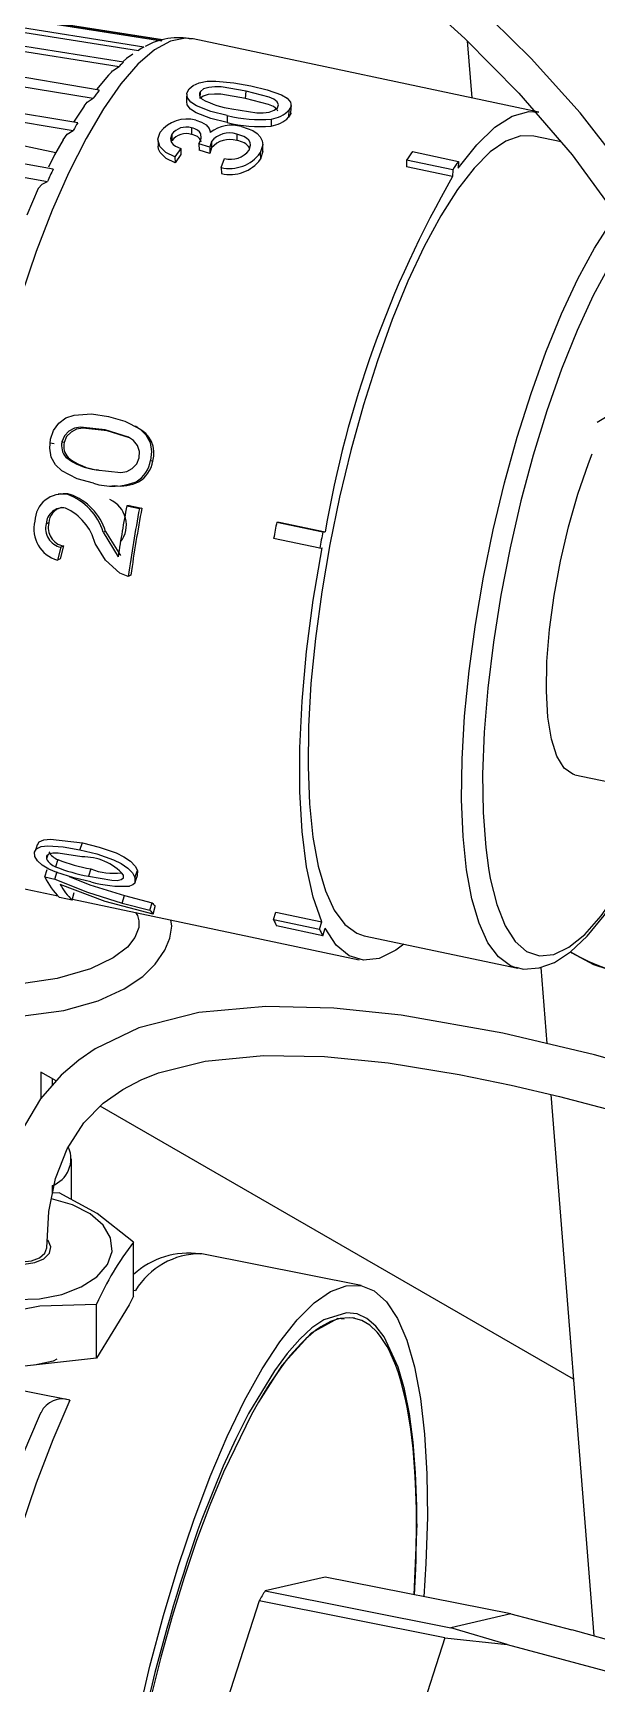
# Model space of a CAD drawing. Header units: millimetres. Extents: x 75 to 2075, y 25 to 1460.
# Drawn here: x 1634.6 to 1692.1, y 816.1 to 984.5 of the extents above; entities that cross this region are included whole.
import ezdxf

# ---------------------------------------------------------------- set-up
doc = ezdxf.new("R2010")
doc.units = ezdxf.units.MM
doc.header["$LTSCALE"] = 5

msp = doc.modelspace()

# ---------------------------------------------------------------- linework, layer by layer
at = {"color": 7, "linetype": 'Continuous', "lineweight": 25}
for p, q in [((1596.668, 990.402), (1645.361, 982.699)), ((1645.919, 983.036), (1597.306, 990.774)), ((1598.804, 991.278), (1647.758, 983.675)), ((1647.812, 983.757), (1599.189, 991.316)), ((1600.471, 991.12), (1647.825, 983.759)), ((1594.721, 988.763), (1643.414, 981.064)), ((1643.854, 981.493), (1595.161, 989.196)), ((1641.371, 978.648), (1593.055, 986.806)), ((1592.365, 985.856), (1640.77, 977.808)), ((1639.185, 975.319), (1590.78, 983.367)), ((1686.149, 976.397), (1650.946, 983.858)), ((1678.849, 983.654), (1679.309, 977.846)), ((1590.328, 982.579), (1638.732, 974.536)), ((1636.686, 970.579), (1588.657, 979.363)), ((1651.643, 977.775), (1651.679, 978.507)), ((1656.278, 977.8), (1656.327, 978.548)), ((1587.984, 977.927), (1636.1, 969.319)), ((1639.832, 977.016), (1638.743, 975.392)), ((1660.7, 976.603), (1660.664, 975.871)), ((1650.766, 974.792), (1650.773, 974.123)), ((1654.417, 976.047), (1654.403, 975.345)), ((1658.897, 975.694), (1658.876, 974.983)), ((1636.949, 972.258), (1631.17, 973.483)), ((1648.758, 974.139), (1648.776, 973.488)), ((1651.519, 973.162), (1651.602, 973.28)), ((1652.628, 972.83), (1651.519, 973.162)), ((1651.519, 973.162), (1651.54, 972.518)), ((1652.802, 973.398), (1652.628, 972.83)), ((1652.802, 973.398), (1652.819, 972.745)), ((1655.376, 974.167), (1655.38, 973.493)), ((1688.41, 973.362), (1685.63, 973.951)), ((1649.673, 972.698), (1649.066, 971.839)), ((1649.066, 971.839), (1649.104, 971.224)), ((1649.703, 972.067), (1649.104, 971.224)), ((1649.673, 972.698), (1649.703, 972.067)), ((1652.651, 972.187), (1651.54, 972.518)), ((1652.628, 972.83), (1652.651, 972.187)), ((1652.819, 972.745), (1652.651, 972.187)), ((1653.783, 970.738), (1654.133, 971.655)), ((1657.78, 972.24), (1657.797, 971.589)), ((1672.678, 971.517), (1672.671, 970.826)), ((1677.372, 970.523), (1672.678, 971.517)), ((1673.263, 972.376), (1677.957, 971.382)), ((1677.957, 971.382), (1677.939, 970.674)), ((1653.783, 970.738), (1653.823, 970.126)), ((1677.365, 969.831), (1672.671, 970.826)), ((1677.372, 970.523), (1677.365, 969.831)), ((1637.809, 942.721), (1637.585, 942.792)), ((1642.195, 943.907), (1641.979, 944.016)), ((1644.473, 943.183), (1642.195, 943.907)), ((1636.795, 942.592), (1636.387, 942.645)), ((1638.198, 941.184), (1637.968, 941.228)), ((1641.312, 939.89), (1641.079, 939.924)), ((1646.603, 940.896), (1646.828, 940.825)), ((1645.13, 938.719), (1645.364, 938.692)), ((1638.417, 937.424), (1638.173, 937.401)), ((1644.427, 936.29), (1644.183, 936.269)), ((1644.183, 936.269), (1645.471, 935.996)), ((1644.427, 936.29), (1645.714, 936.017)), ((1645.714, 936.017), (1645.471, 935.996)), ((1636.233, 934.517), (1635.979, 934.433)), ((1659.456, 934.602), (1664.15, 933.607)), ((1659.456, 934.602), (1659.694, 934.594)), ((1659.694, 934.594), (1664.388, 933.599)), ((1642.026, 933.646), (1641.772, 933.569)), ((1641.772, 933.569), (1643.299, 931.064)), ((1642.026, 933.646), (1643.559, 931.18)), ((1663.831, 931.943), (1659.137, 932.938)), ((1664.15, 933.607), (1664.388, 933.599)), ((1637.466, 932.042), (1637.14, 930.718)), ((1637.726, 932.164), (1637.404, 930.864)), ((1637.726, 932.164), (1637.466, 932.042)), ((1663.831, 931.943), (1664.075, 931.966)), ((1637.404, 930.864), (1637.14, 930.718)), ((1644.334, 929.055), (1643.46, 929.385)), ((1644.598, 929.204), (1644.334, 929.055)), ((1689.812, 908.836), (1693.241, 908.109)), ((1636.137, 900.666), (1635.995, 900.265)), ((1639.405, 901.196), (1639.669, 901.881)), ((1635.827, 898.425), (1636.066, 899.179)), ((1636.87, 898.204), (1637.108, 898.959)), ((1637.173, 900.188), (1636.923, 899.458)), ((1640.52, 899.231), (1640.272, 898.497)), ((1645.008, 898.362), (1645.262, 899.078)), ((1645.262, 899.078), (1645.255, 898.577)), ((1632.631, 897.444), (1637.154, 896.486)), ((1635.827, 898.425), (1636.87, 898.204)), ((1638.612, 896.04), (1637.324, 896.313)), ((1638.612, 896.04), (1638.822, 896.834)), ((1638.646, 896.169), (1667.833, 889.983)), ((1643.712, 895.738), (1643.937, 896.515)), ((1643.712, 895.738), (1646.546, 895.015)), ((1643.937, 896.515), (1646.77, 895.794)), ((1646.546, 895.015), (1646.77, 895.794)), ((1646.855, 894.625), (1647.073, 895.411)), ((1659.122, 894.083), (1659.366, 894.826)), ((1659.122, 894.083), (1663.815, 893.088)), ((1659.366, 894.826), (1664.059, 893.831)), ((1664.133, 892.425), (1659.44, 893.42)), ((1663.815, 893.088), (1664.059, 893.831)), ((1664.133, 892.425), (1664.371, 893.18)), ((1668.351, 892.429), (1683.997, 889.113)), ((1683.997, 889.113), (1683.849, 889.148)), ((1686.332, 889.195), (1686.948, 881.428)), ((1636.989, 877.623), (1635.429, 878.524)), ((1635.429, 878.524), (1635.429, 875.842)), ((1636.607, 877.187), (1636.607, 877.843)), ((1687.359, 876.232), (1691.732, 821.04)), ((1689.658, 847.218), (1641.48, 875.031)), ((1638.56, 865.521), (1638.56, 869.678)), ((1636.607, 866.187), (1636.607, 866.957)), ((1637.302, 866.207), (1636.607, 866.187)), ((1644.875, 855.663), (1644.875, 861.175)), ((1651.815, 859.983), (1651.726, 859.999)), ((1668.045, 856.754), (1651.815, 859.983)), ((1644.875, 856.292), (1645.073, 856.253)), ((1641.113, 849.361), (1641.113, 854.873)), ((1667.381, 853.417), (1667.215, 853.45)), ((1641.113, 849.361), (1629.777, 848.091)), ((1638.393, 845.064), (1630.2, 846.695)), ((1673.712, 832.46), (1673.405, 825.237)), ((1664.387, 827.032), (1658.273, 825.637)), ((1683.295, 823.27), (1664.387, 827.032)), ((1658.273, 825.637), (1677.182, 821.875)), ((1657.653, 824.597), (1651.539, 805.512)), ((1676.561, 820.835), (1657.653, 824.597)), ((1683.295, 823.27), (1677.182, 821.875)), ((1683.295, 823.27), (1689.518, 821.667)), ((1682.934, 820.164), (1677.182, 821.875)), ((1695.099, 820.087), (1689.518, 821.667)), ((1676.561, 820.835), (1670.448, 801.75)), ((1676.561, 820.835), (1682.934, 820.164)), ((1682.934, 820.164), (1716.264, 811.151))]:
    msp.add_line(p, q, dxfattribs=at)
at = {"color": 7, "linetype": 'Continuous', "lineweight": 25, "flags": 128}
for points in [[(1673.567, 988.504), (1678.612, 983.892), (1684.121, 978.34), (1689.549, 972.039), (1692.915, 967.374), (1695.482, 962.954), (1697.182, 958.863), (1697.97, 955.206), (1697.932, 952.409), (1697.72, 951.326), (1697.436, 950.419), (1696.932, 949.304), (1695.969, 947.859), (1694.933, 946.753), (1693.451, 945.569), (1692.068, 944.756)], [(1693.545, 941.79), (1696.162, 943.428), (1698.321, 945.478), (1699.671, 947.373), (1700.46, 948.996), (1700.896, 950.301), (1701.208, 951.776), (1701.253, 955.808), (1700.792, 958.331), (1700.053, 960.759), (1698.141, 965.069), (1696.103, 968.574), (1694.299, 971.248), (1690.346, 976.336), (1685.371, 981.859), (1679.347, 987.77)], [(1650.946, 983.858), (1650.165, 983.935), (1648.633, 983.626), (1647.009, 982.736), (1645.313, 981.277), (1643.57, 979.269), (1641.803, 976.738), (1640.036, 973.719), (1638.292, 970.253), (1636.596, 966.387), (1634.97, 962.173), (1633.436, 957.668)], [(1644.782, 982.294), (1644.158, 981.884), (1643.798, 981.551)], [(1642.635, 980.476), (1642.316, 980.18), (1641.086, 978.696)], [(1642.635, 980.476), (1642.734, 980.608), (1643.414, 981.064)], [(1650.294, 978.216), (1650.28, 977.859), (1650.265, 977.501)], [(1654.417, 976.047), (1652.754, 976.464), (1651.272, 977.045), (1650.703, 977.429), (1650.358, 977.872), (1650.311, 978.333), (1650.526, 978.76)], [(1650.526, 978.76), (1650.941, 979.127), (1651.564, 979.402), (1652.366, 979.548), (1653.261, 979.562), (1655.067, 979.398), (1656.804, 979.076)], [(1651.679, 978.507), (1651.617, 978.413), (1651.577, 978.314), (1651.576, 978.108), (1651.68, 977.904), (1651.871, 977.712)], [(1656.278, 977.8), (1653.755, 978.217), (1653.104, 978.245), (1652.486, 978.184), (1651.97, 978.026), (1651.643, 977.775)], [(1656.327, 978.548), (1653.803, 978.963), (1653.151, 978.989), (1652.53, 978.925), (1652.01, 978.763), (1651.679, 978.507)], [(1659.541, 976.849), (1659.647, 977.15), (1659.503, 977.451), (1659.163, 977.718), (1658.672, 977.933), (1656.327, 978.548)], [(1656.804, 979.076), (1658.467, 978.675), (1659.949, 978.151), (1660.521, 977.817), (1660.868, 977.429), (1660.915, 977.013), (1660.7, 976.603)], [(1639.843, 977.008), (1640.154, 977.429), (1640.77, 977.808)], [(1654.403, 975.345), (1652.739, 975.761), (1651.254, 976.338), (1650.682, 976.718), (1650.333, 977.155), (1650.293, 977.499)], [(1654.894, 976.729), (1657.411, 976.332), (1658.063, 976.321), (1658.682, 976.409), (1659.205, 976.587), (1659.541, 976.849)], [(1659.557, 976.511), (1659.459, 976.709), (1659.117, 976.974), (1658.624, 977.187), (1656.278, 977.8)], [(1660.862, 976.361), (1660.873, 976.274), (1660.664, 975.871)], [(1660.886, 976.361), (1660.908, 976.735), (1660.93, 977.109)], [(1677.939, 970.674), (1679.826, 973.08), (1681.668, 974.863), (1683.438, 975.996), (1685.107, 976.461), (1686.149, 976.397)], [(1651.602, 973.28), (1651.763, 973.733), (1651.714, 974.183), (1651.594, 974.389), (1651.38, 974.568), (1651.095, 974.701), (1650.935, 974.752), (1650.766, 974.792)], [(1651.206, 975.569), (1651.803, 975.381), (1652.27, 975.093), (1652.565, 974.731), (1652.644, 974.533), (1652.685, 974.328)], [(1655.868, 974.919), (1657.019, 974.514), (1657.455, 974.215), (1657.777, 973.865), (1657.978, 973.481), (1658.041, 973.072), (1657.78, 972.24)], [(1637.696, 973.581), (1636.833, 972.053), (1636.224, 970.801)], [(1637.694, 973.582), (1638.119, 974.158), (1638.732, 974.536)], [(1647.355, 973.555), (1647.368, 973.242), (1647.381, 972.929)], [(1649.066, 971.839), (1648.168, 972.281), (1647.552, 972.902), (1647.356, 973.635), (1647.584, 974.359)], [(1648.758, 974.139), (1648.625, 973.716), (1648.653, 973.498), (1648.75, 973.292), (1648.908, 973.109), (1649.132, 972.944), (1649.673, 972.698)], [(1651.744, 973.365), (1651.726, 973.521), (1651.603, 973.724), (1651.388, 973.901), (1651.102, 974.033), (1650.942, 974.083), (1650.773, 974.123)], [(1656.638, 972.515), (1656.796, 973.033), (1656.747, 973.291), (1656.608, 973.529), (1656.39, 973.741), (1656.102, 973.924), (1655.376, 974.167)], [(1658.05, 972.422), (1658.045, 972.76), (1658.041, 973.098)], [(1685.63, 973.951), (1684.306, 973.969), (1682.793, 973.435), (1681.198, 972.335), (1679.545, 970.686), (1677.855, 968.51), (1676.154, 965.839), (1674.464, 962.709), (1672.81, 959.165), (1671.214, 955.256), (1669.7, 951.037), (1668.288, 946.568), (1666.998, 941.911), (1665.848, 937.132), (1664.855, 932.298), (1664.032, 927.475), (1663.391, 922.734), (1662.941, 918.138), (1662.688, 913.755), (1662.636, 909.644), (1662.785, 905.863), (1663.134, 902.466), (1663.678, 899.501), (1664.408, 897.008), (1665.315, 895.023), (1666.386, 893.575), (1667.605, 892.682), (1668.351, 892.429)], [(1649.104, 971.224), (1648.204, 971.662), (1647.584, 972.275), (1647.426, 972.629), (1647.39, 972.927)], [(1658.047, 972.423), (1658.05, 972.406), (1657.797, 971.589)], [(1635.158, 968.612), (1635.155, 968.605), (1634.001, 965.896)], [(1635.167, 968.606), (1635.55, 969.069), (1636.1, 969.319)], [(1683.849, 889.148), (1683.251, 889.366), (1682.031, 890.258), (1680.96, 891.707), (1680.053, 893.692), (1679.323, 896.185), (1678.78, 899.15), (1678.431, 902.547), (1678.282, 906.328), (1678.334, 910.439), (1678.586, 914.822), (1679.036, 919.417), (1679.677, 924.159), (1680.5, 928.981), (1681.494, 933.816), (1682.643, 938.595), (1683.933, 943.252), (1685.345, 947.721), (1686.86, 951.94), (1688.455, 955.849), (1690.11, 959.393), (1691.799, 962.522), (1693.501, 965.194), (1693.953, 965.823)], [(1695.193, 963.679), (1695.063, 963.495), (1693.365, 960.83), (1691.681, 957.691), (1690.034, 954.125), (1688.451, 950.186), (1686.955, 945.934), (1685.568, 941.434), (1684.313, 936.754), (1683.207, 931.964), (1682.268, 927.138), (1681.51, 922.348), (1680.944, 917.667), (1680.58, 913.166), (1680.422, 908.913), (1680.472, 904.974), (1680.731, 901.406), (1681.01, 899.307)], [(1636.429, 943.052), (1636.731, 943.924), (1637.254, 944.679), (1637.98, 945.219), (1638.826, 945.499), (1640.58, 945.628), (1642.307, 945.37)], [(1642.307, 945.37), (1643.981, 944.901), (1645.513, 944.095), (1646.135, 943.483), (1646.559, 942.705), (1646.705, 941.811), (1646.603, 940.896)], [(1645.299, 944.255), (1645.178, 944.328), (1645.056, 944.401)], [(1640.807, 938.553), (1639.126, 939.024), (1637.575, 939.835), (1636.936, 940.452), (1636.496, 941.236), (1636.334, 942.135), (1636.429, 943.052)], [(1641.979, 944.016), (1639.484, 944.284), (1638.859, 944.173), (1638.286, 943.878), (1637.834, 943.405), (1637.585, 942.792)], [(1642.195, 943.907), (1639.701, 944.18), (1639.077, 944.073), (1638.506, 943.785), (1638.056, 943.322), (1637.809, 942.721)], [(1645.444, 941.141), (1645.469, 941.798), (1645.258, 942.407), (1644.871, 942.907), (1644.353, 943.256), (1641.979, 944.016)], [(1641.079, 939.924), (1643.561, 939.654), (1644.18, 939.762), (1644.743, 940.063), (1645.193, 940.532), (1645.444, 941.141)], [(1689.812, 908.836), (1689.612, 908.891), (1688.72, 909.518), (1687.985, 910.721), (1687.429, 912.466), (1687.068, 914.702), (1686.912, 917.364), (1686.966, 920.378), (1687.227, 923.654), (1687.69, 927.101), (1688.34, 930.617), (1689.158, 934.103), (1690.121, 937.457), (1691.202, 940.583), (1691.588, 941.571)], [(1642.674, 938.3), (1642.805, 938.294), (1642.935, 938.288)], [(1637.445, 937.464), (1637.327, 937.452), (1637.209, 937.44)], [(1643.46, 929.385), (1642.003, 930.713), (1640.961, 932.427)], [(1664.059, 893.831), (1663.167, 896.354), (1662.486, 899.44), (1662.027, 903.042), (1661.797, 907.105), (1661.798, 911.566), (1662.032, 916.358), (1662.495, 921.407), (1663.179, 926.636), (1664.075, 931.966)], [(1603.914, 905.928), (1603.474, 903.558), (1603.851, 899.828), (1604.983, 896.812), (1606.362, 894.579), (1607.955, 892.687), (1609.888, 890.915), (1612.184, 889.263), (1615.784, 887.32), (1618.326, 886.294), (1621.412, 885.346), (1625.002, 884.604), (1629.053, 884.179), (1633.386, 884.211), (1637.781, 884.804), (1641.262, 885.795), (1643.904, 887.004), (1645.803, 888.28), (1647.084, 889.512), (1648.07, 890.951), (1648.555, 892.168), (1648.758, 893.416), (1648.673, 894.044)], [(1637.086, 888.064), (1633.886, 887.591), (1630.807, 887.46), (1627.993, 887.588), (1625.524, 887.89), (1621.762, 888.697), (1619.204, 889.517), (1617.17, 890.348), (1614.322, 891.852), (1611.096, 894.264), (1608.761, 896.946), (1607.471, 899.397), (1606.907, 901.516), (1607.107, 905.027)], [(1635.085, 901.703), (1635.256, 901.985), (1635.73, 902.204), (1636.41, 902.277), (1639.669, 901.881)], [(1634.833, 900.518), (1634.792, 900.935), (1634.997, 901.285), (1635.469, 901.51), (1636.148, 901.587), (1637.718, 901.5), (1639.405, 901.196)], [(1635.066, 901.708), (1634.939, 901.358), (1634.811, 901.008)], [(1639.599, 900.467), (1637.199, 900.854), (1636.663, 900.855), (1636.244, 900.754), (1636, 900.553), (1635.995, 900.265)], [(1639.405, 901.196), (1641.121, 900.776), (1642.829, 900.178), (1643.627, 899.778), (1644.303, 899.311), (1644.766, 898.821), (1645.008, 898.362)], [(1639.669, 901.881), (1641.385, 901.461), (1643.091, 900.867), (1643.888, 900.472), (1644.562, 900.012), (1645.022, 899.53), (1645.262, 899.078)], [(1640.527, 897.915), (1638.804, 898.321), (1637.075, 898.862), (1636.259, 899.215), (1635.563, 899.627), (1635.083, 900.074), (1634.833, 900.518)], [(1681.01, 899.307), (1681.194, 898.265), (1681.854, 895.598), (1682.701, 893.446), (1683.723, 891.841), (1684.903, 890.807), (1686.225, 890.361), (1687.667, 890.508), (1689.208, 891.248), (1690.825, 892.567), (1692.494, 894.448), (1694.188, 896.86)], [(1636.87, 898.204), (1640.188, 896.86), (1643.712, 895.738)], [(1646.855, 894.625), (1641.983, 895.931), (1637.391, 897.649)], [(1638.311, 898.475), (1640.418, 897.629), (1643.937, 896.515)], [(1640.272, 898.497), (1642.66, 898.09), (1643.191, 898.071), (1643.599, 898.152), (1643.841, 898.331), (1643.849, 898.607)], [(1645.008, 898.362), (1645.005, 897.796), (1644.796, 897.601), (1644.64, 897.531), (1644.451, 897.48)], [(1645.026, 897.839), (1645.152, 898.205), (1645.278, 898.57)], [(1689.322, 890.811), (1689.495, 890.693), (1691.718, 889.508), (1694.31, 888.648), (1697.164, 888.149), (1700.164, 888.03), (1703.187, 888.297), (1706.11, 888.938), (1708.811, 889.928), (1711.182, 891.226), (1713.125, 892.779), (1714.56, 894.523), (1715.429, 896.386), (1715.689, 897.869)], [(1683.798, 889.234), (1684.581, 889.026), (1686.176, 889.138), (1687.742, 889.712), (1689.366, 890.77), (1691.073, 892.373), (1692.806, 894.499), (1694.029, 896.296)], [(1645.077, 894.806), (1645.281, 894.477), (1645.414, 893.928), (1645.399, 893.261), (1645.016, 892.23), (1644.243, 891.252), (1642.811, 890.158), (1640.501, 889.043), (1637.086, 888.064)], [(1672.384, 891.574), (1671.57, 890.967), (1669.87, 890.119), (1668.278, 889.918), (1666.816, 890.368), (1665.508, 891.46), (1664.371, 893.18)], [(1723.456, 870.176), (1719.858, 871.502), (1710.596, 874.667), (1701.102, 877.657), (1691.815, 880.268), (1682.478, 882.493), (1672.116, 884.331), (1665.278, 885.051), (1658.351, 885.217), (1651.513, 884.593), (1645.408, 883.018), (1640.979, 880.888), (1639.308, 879.748), (1637.488, 878.193), (1635.385, 875.792), (1633.316, 872.281), (1632.16, 869.172), (1631.348, 865.324), (1631.04, 860.608)], [(1636.04, 860.617), (1636.258, 864.307), (1636.936, 867.689), (1638.107, 870.709), (1639.798, 873.333), (1641.784, 875.338), (1643.785, 876.75), (1645.658, 877.725), (1647.424, 878.432), (1652.177, 879.636), (1658.096, 880.206), (1664.309, 880.098), (1670.812, 879.459), (1678.035, 878.288), (1683.308, 877.194), (1688.233, 876.024), (1693.665, 874.595), (1699.51, 872.915), (1705.741, 870.986), (1712.342, 868.812), (1723.582, 864.711)], [(1631.372, 865.754), (1629.524, 865.369), (1627.528, 864.607), (1625.942, 863.573), (1624.873, 862.337), (1624.395, 860.983), (1624.541, 859.604), (1625.299, 858.294), (1626.62, 857.142), (1628.411, 856.226), (1630.553, 855.609), (1632.897, 855.334), (1635.286, 855.418), (1637.556, 855.856), (1639.551, 856.618), (1641.138, 857.652), (1642.206, 858.888), (1642.684, 860.242), (1642.538, 861.621), (1641.78, 862.931), (1640.459, 864.083), (1638.668, 864.999), (1636.526, 865.615), (1636.526, 865.615)], [(1644.875, 861.175), (1641.156, 864.106), (1637.302, 866.207)], [(1631.048, 861.488), (1630.782, 861.161), (1630.628, 860.51), (1630.918, 859.875), (1631.606, 859.352), (1632.589, 859.021), (1633.717, 858.932), (1634.817, 859.099), (1635.723, 859.496), (1636.297, 860.064), (1636.451, 860.715), (1636.161, 861.35), (1636.119, 861.398)], [(1631.772, 859.592), (1632.583, 859.279), (1633.54, 859.169), (1634.496, 859.279), (1635.307, 859.592), (1635.849, 860.06), (1636.04, 860.612), (1636.04, 860.614)], [(1644.875, 855.663), (1644.408, 854.788), (1641.113, 849.361)], [(1657.963, 848.268), (1659.752, 851.026), (1661.522, 853.275), (1663.251, 854.99), (1664.92, 856.15), (1666.51, 856.743), (1668.003, 856.762), (1669.383, 856.206), (1670.633, 855.083), (1671.739, 853.404), (1672.69, 851.19), (1673.474, 848.464), (1674.082, 845.258), (1674.507, 841.607), (1674.745, 837.555), (1674.792, 833.146), (1674.649, 828.43), (1674.441, 825.031)], [(1629.777, 853.603), (1635.344, 854.686), (1641.113, 854.873)], [(1673.712, 832.46), (1673.702, 834.25), (1673.583, 837.658), (1673.334, 840.804), (1672.956, 843.662), (1672.452, 846.209), (1671.827, 848.423), (1670.395, 851.541), (1669.551, 852.633), (1668.626, 853.407), (1667.629, 853.862), (1666.565, 853.992), (1664.26, 853.277), (1663.042, 852.439), (1661.788, 851.286), (1660.508, 849.828), (1659.209, 848.073), (1656.584, 843.709), (1655.284, 841.145), (1654.001, 838.345), (1651.824, 832.939)], [(1673.686, 833.313), (1673.677, 833.979), (1673.596, 836.559), (1673.528, 837.794), (1673.335, 840.152), (1673.211, 841.27), (1673.069, 842.345), (1672.731, 844.367), (1672.535, 845.309), (1672.092, 847.053), (1671.845, 847.852), (1671.582, 848.601), (1671.006, 849.947), (1670.695, 850.541), (1670.027, 851.57), (1669.671, 852.003), (1668.918, 852.705), (1668.522, 852.973), (1668.113, 853.184), (1667.259, 853.439), (1666.815, 853.481), (1665.897, 853.397), (1665.423, 853.269), (1664.94, 853.086), (1663.95, 852.551), (1663.445, 852.2), (1662.413, 851.334), (1661.89, 850.819), (1660.829, 849.63), (1660.293, 848.958), (1659.755, 848.234), (1658.684, 846.656), (1658.145, 845.792), (1657.605, 844.88)], [(1666.317, 853.336), (1665.688, 853.409), (1662.957, 851.907), (1659.976, 848.599), (1657.605, 844.88)], [(1637.058, 849.255), (1636.681, 849.06), (1634.801, 848.654)], [(1645.293, 812.64), (1646.543, 817.951), (1647.923, 823.128), (1649.416, 828.112), (1651.006, 832.846), (1652.675, 837.277), (1654.404, 841.354), (1656.173, 845.032), (1657.963, 848.268), (1657.963, 848.268)], [(1672.046, 847.439), (1672.391, 846.37), (1672.559, 845.194)], [(1638.393, 845.064), (1636.651, 841.015), (1634.966, 836.604), (1633.359, 831.88), (1631.847, 826.898), (1630.449, 821.716), (1629.179, 816.391), (1628.053, 810.985), (1627.084, 805.561), (1626.282, 800.179), (1625.656, 794.901), (1625.215, 789.788), (1624.962, 784.899), (1624.901, 780.288), (1625.033, 776.01), (1625.355, 772.112), (1625.865, 768.639), (1626.556, 765.631), (1627.42, 763.123), (1628.449, 761.143), (1629.629, 759.713), (1630.948, 758.851), (1631.651, 758.636)], [(1635.435, 843.822), (1635.265, 843.455), (1633.608, 839.521), (1632.024, 835.295), (1630.526, 830.818), (1629.125, 826.134), (1627.833, 821.288), (1626.662, 816.327), (1625.623, 811.301)], [(1657.605, 844.88), (1656.884, 843.607), (1654.02, 837.715), (1652.636, 834.364), (1651.296, 830.774), (1650.01, 826.974), (1648.789, 822.997), (1647.644, 818.875), (1646.583, 814.643), (1645.617, 810.336), (1644.752, 805.99), (1643.996, 801.641), (1643.355, 797.325), (1642.834, 793.078), (1642.202, 785.579), (1642.049, 782.036), (1642.004, 778.656), (1642.069, 775.461), (1642.243, 772.473), (1642.684, 768.563), (1643.353, 765.136)], [(1673.461, 825.226), (1673.638, 828.639), (1673.686, 833.313)], [(1673.474, 825.224), (1673.613, 827.875), (1673.712, 832.46)]]:
    msp.add_lwpolyline(points, dxfattribs=at)
at = {"color": 7, "linetype": 'Continuous', "lineweight": 25}
for centre, radius, start, end in [((1649.405, 977.216), 6.767, 77.65013, 119.83303), ((1654.603, 970.023), 15.719, 133.14293, 135.3798), ((1649.777, 976.016), 8.01, 118.79483, 123.459), ((1666.966, 959.691), 31.851, 143.47426, 145.33232), ((1656.176, 985.819), 9.179, 242.02921, 261.97053), ((1658.498, 978.729), 3.06, 277.49021, 316.01154), ((1682.495, 949.781), 50.279, 149.47397, 150.5043), ((1650.306, 972.237), 3.452, 74.89119, 142.05855), ((1650.231, 973.023), 1.849, 73.17613, 142.83881), ((1654.86, 971.48), 3.584, 73.6715, 127.36337), ((1657.699, 988.255), 13.325, 255.67866, 275.06753), ((1657.672, 988.778), 13.14, 255.65765, 275.34712), ((1658.502, 977.978), 3.018, 277.11278, 315.731), ((1650.232, 972.365), 1.839, 72.89938, 142.37311), ((1654.654, 971.894), 2.386, 72.38393, 140.91275), ((1654.651, 971.231), 2.376, 72.14011, 140.42849), ((1655.275, 971.8), 1.695, 32.8002, 86.46608), ((1654.62, 974.579), 3.931, 257.70747, 323.48801), ((1654.677, 973.936), 3.905, 257.36687, 323.04756), ((1654.717, 974.032), 2.447, 256.18824, 321.70957), ((1703.263, 951.331), 36.646, 144.94909, 146.57388), ((1707.957, 950.336), 36.646, 144.94909, 146.57388), ((1706.779, 937.253), 77.613, 154.57131, 155.59736), ((1772.101, 915.459), 109.23, 150.14725, 170.44073), ((1639.308, 942.385), 1.77, 166.72521, 220.81196), ((1639.49, 942.328), 1.726, 166.8476, 221.53768), ((1644.135, 941.635), 2.812, 343.24081, 66.24668), ((1641.767, 945.926), 6.041, 231.03741, 263.46262), ((1642.018, 945.986), 6.136, 231.4993, 263.39074), ((1643.57, 941.362), 3.069, 300.55888, 351.26737), ((1643.872, 941.285), 2.991, 299.91881, 351.15548), ((1642.733, 944.781), 6.519, 252.81268, 291.5751), ((1643.514, 942.603), 4.327, 262.29783, 295.31456), ((1637.643, 934.631), 2.82, 79.17181, 178.43351), ((1637.676, 934.35), 1.699, 81.20029, 177.21013), ((1637.902, 934.446), 1.67, 102.31816, 177.56625), ((1637.876, 935.166), 2.321, 76.53103, 100.60854), ((1635.614, 931.009), 5.532, 14.85119, 65.17242), ((1636.135, 931.881), 5.884, 16.6744, 69.73979), ((1636.405, 931.889), 5.889, 17.36403, 70.02746), ((1641.331, 934.306), 2.816, 322.23522, 66.42526), ((1796.779, 907.681), 155.251, 169.38875, 171.33746), ((1796.656, 907.653), 153.819, 169.38167, 172.00204), ((1794.1, 908.198), 150.97, 169.38167, 172.00204), ((1638.012, 933.891), 3.291, 165.61846, 254.63005), ((1637.855, 933.942), 1.939, 165.31973, 258.441), ((1638.092, 934.046), 1.918, 165.77529, 258.99753), ((1815.29, 903.863), 158.836, 168.84165, 169.45282), ((1819.983, 902.869), 158.836, 168.84165, 169.45282), ((1637.736, 901.776), 1.686, 208.11487, 250.49386), ((1637.501, 901.061), 1.703, 207.84229, 250.172), ((1643.172, 914.908), 16.666, 247.97798, 259.97808), ((1643.473, 915.895), 16.924, 248.14681, 259.95203), ((1639.728, 894.976), 5.493, 41.38851, 91.34501), ((1642.862, 905.27), 6.477, 248.79859, 276.93729), ((1643.154, 902.029), 8.165, 206.19984, 224.44021), ((1643.976, 901.377), 7.567, 209.51964, 224.85884), ((1643.831, 909.788), 12.324, 254.4502, 272.88558), ((1652.475, 899.998), 7.086, 216.38149, 220.33205), ((1652.359, 899.298), 7.22, 216.38149, 220.33205), ((1671.018, 899.376), 13.021, 203.98527, 207.22435), ((1675.712, 898.381), 13.021, 203.98527, 207.22435), ((1699.751, 908.387), 20.441, 239.48462, 286.37668), ((1635.595, 869.675), 2.9, 290.42988, 23.33415), ((1668.773, 842.633), 30.248, 142.19293, 156.13046), ((1650.439, 851.879), 8.183, 81.50879, 132.84142), ((1651.715, 852.239), 7.761, 89.91431, 148.85116), ((1637.594, 842.855), 2.349, 70.1107, 155.85739), ((1813.952, 774.972), 172.18, 160.3261, 172.77086), ((1677.282, 813.583), 22.508, 147.62028, 150.70311)]:
    msp.add_arc(centre, radius, start, end, dxfattribs=at)

doc.saveas('drawing.dxf')
